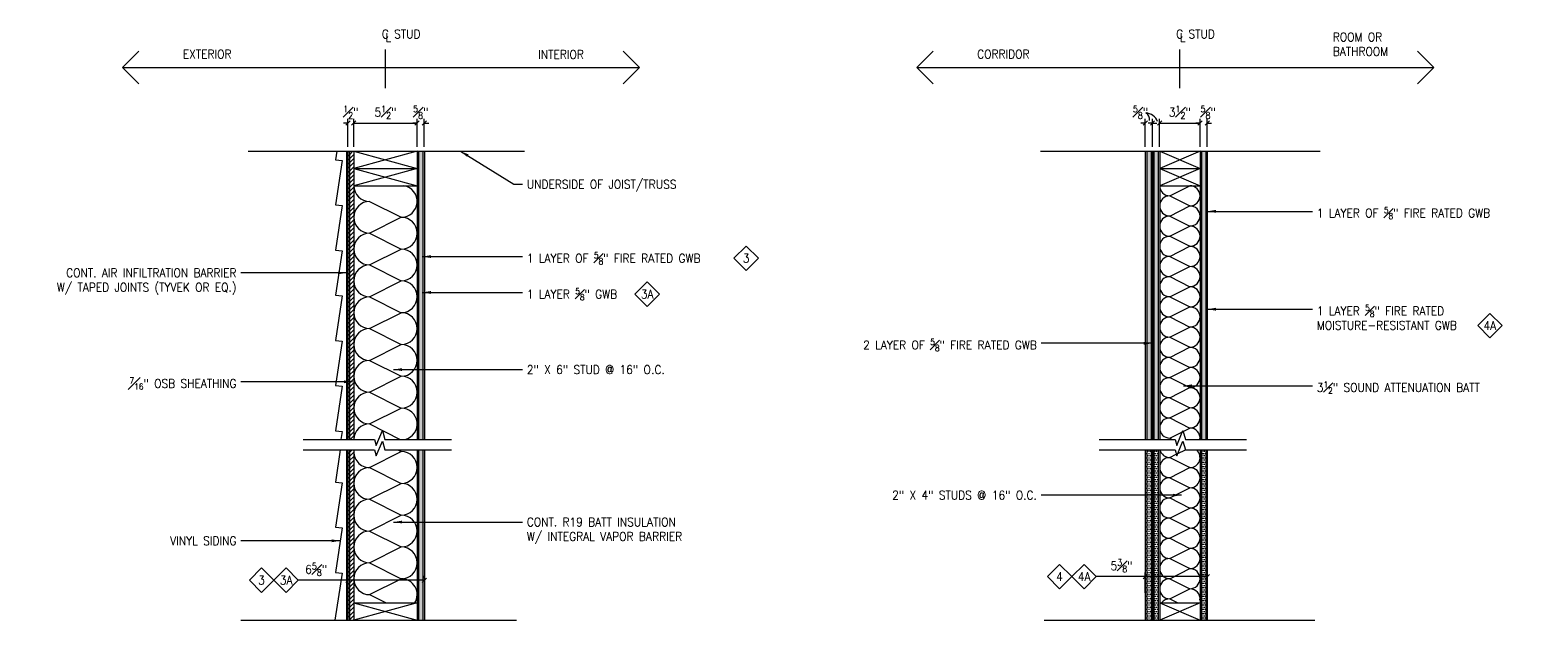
# Model space of a CAD drawing. Header units: inches. Extents: x 14 to 347, y 32 to 277.
# Drawn here: x 151.9 to 280.8, y 226.3 to 277.5 of the extents above; entities that cross this region are included whole.
import ezdxf
from ezdxf.enums import TextEntityAlignment as Align

# ---------------------------------------------------------------- set-up
doc = ezdxf.new("R2010")
doc.units = ezdxf.units.IN
doc.header["$LTSCALE"] = 0.5
doc.header["$MEASUREMENT"] = 0
for name, color, linetype in [('A-ANNO-DIMS', 7, 'Continuous'), ('A-ANNO-NOTE', 7, 'Continuous'), ('A-ANNO-SYMB', 7, 'Continuous'), ('A-DETL-MCUT', 2, 'Continuous'), ('A-DETL-PATT', 8, 'Continuous')]:
    doc.layers.add(name, color=color, linetype=linetype)
doc.styles.add('NOTE', font='romans.shx', dxfattribs={"width": 0.9})
doc.dimstyles.new('NOTE8', dxfattribs={"dimscale": 8, "dimtxt": 0.09375, "dimasz": 0.046875, "dimexe": 0.046875, "dimexo": 0.046875, "dimgap": 0.046875, "dimtad": 1, "dimdec": 4, "dimzin": 0, "dimdsep": 46, "dimlunit": 4, "dimtxsty": 'NOTE', "dimblk": 'OBLIQUE', "dimcen": 0.09, "dimadec": 0, "dimazin": 0, "dimtfac": 0.75, "dimtdec": 4, "dimtofl": 0, "dimtmove": 2, "dimatfit": 3, "dimldrblk": 'OBLIQUE', "dimfxl": 0, "dimfrac": 1, "dimtolj": 1, "dimtzin": 0, "dimarcsym": 0})
doc.dimstyles.new('TEXT8', dxfattribs={"dimscale": 8, "dimtxt": 0.09375, "dimasz": 0.09375, "dimexe": 0.046875, "dimexo": 0.046875, "dimgap": 0.046875, "dimtad": 0, "dimdec": 4, "dimzin": 0, "dimdsep": 46, "dimlunit": 4, "dimtxsty": 'NOTE', "dimcen": 0.09, "dimadec": 0, "dimazin": 0, "dimtfac": 0.75, "dimtdec": 4, "dimtofl": 0, "dimtmove": 2, "dimatfit": 3, "dimfxl": 0, "dimfrac": 1, "dimtolj": 1, "dimtzin": 0, "dimarcsym": 0})

# ---------------------------------------------------------------- blocks, each defined once
blk = doc.blocks.new('_Oblique')
at = {"color": 0, "lineweight": -2}
blk.add_line((-0.5, -0.5), (0.5, 0.5), dxfattribs=at)
blk = doc.blocks.new('*D17')
at = {"layer": 'A-ANNO-DIMS', "color": 0, "lineweight": -2}
for p, q in [((179.54, 267.33), (179.54, 269.76)), ((180.04, 267.33), (180.04, 269.76)), ((179.54, 269.38), (179.16, 269.38)), ((180.04, 269.38), (180.41, 269.38))]:
    blk.add_line(p, q, dxfattribs=at)
at = {"layer": 'Defpoints', "color": 0}
for p in [(180.04, 269.38), (179.54, 266.95), (180.04, 266.95)]:
    blk.add_point(p, dxfattribs=at)
at = {"layer": 'A-ANNO-DIMS', "color": 0, "lineweight": -2, "xscale": 0.375, "yscale": 0.375, "zscale": 0.375}
blk.add_blockref('_Oblique', (179.54, 269.38), dxfattribs=at)
at = {"layer": 'A-ANNO-DIMS', "color": 0, "lineweight": -2, "xscale": 0.375, "yscale": 0.375, "zscale": 0.375, "rotation": 180}
blk.add_blockref('_Oblique', (180.04, 269.38), dxfattribs=at)
at = {"layer": 'A-ANNO-DIMS', "color": 0, "insert": (179.79, 270.32), "char_height": 0.75, "attachment_point": 5, "style": 'NOTE'}
blk.add_mtext('\\A1;{\\H0.750000x;\\S1#2;}"', dxfattribs=at)
blk = doc.blocks.new('*D16')
at = {"layer": 'A-ANNO-DIMS', "color": 0, "lineweight": -2}
for p, q in [((180.04, 267.33), (180.04, 269.76)), ((185.54, 267.33), (185.54, 269.76)), ((180.04, 269.38), (185.54, 269.38))]:
    blk.add_line(p, q, dxfattribs=at)
at = {"layer": 'Defpoints', "color": 0}
for p in [(185.54, 269.38), (180.04, 266.95), (185.54, 266.95)]:
    blk.add_point(p, dxfattribs=at)
at = {"layer": 'A-ANNO-DIMS', "color": 0, "lineweight": -2, "xscale": 0.375, "yscale": 0.375, "zscale": 0.375, "rotation": 180}
blk.add_blockref('_Oblique', (180.04, 269.38), dxfattribs=at)
at = {"layer": 'A-ANNO-DIMS', "color": 0, "lineweight": -2, "xscale": 0.375, "yscale": 0.375, "zscale": 0.375}
blk.add_blockref('_Oblique', (185.54, 269.38), dxfattribs=at)
at = {"layer": 'A-ANNO-DIMS', "color": 0, "insert": (182.79, 270.32), "char_height": 0.75, "attachment_point": 5, "style": 'NOTE'}
blk.add_mtext('\\A1;5{\\H0.750000x;\\S1#2;}"', dxfattribs=at)
blk = doc.blocks.new('*D18')
at = {"layer": 'A-ANNO-DIMS', "color": 0, "lineweight": -2}
for p, q in [((179.54, 229.85), (179.54, 230.14)), ((186.16, 229.76), (179.54, 229.76)), ((186.16, 229.91), (186.16, 230.14))]:
    blk.add_line(p, q, dxfattribs=at)
at = {"layer": 'Defpoints', "color": 0}
for p in [(179.54, 229.76), (179.54, 229.47), (186.16, 229.53)]:
    blk.add_point(p, dxfattribs=at)
at = {"layer": 'A-ANNO-DIMS', "color": 0, "lineweight": -2, "xscale": 0.375, "yscale": 0.375, "zscale": 0.375, "rotation": 180}
blk.add_blockref('_Oblique', (179.54, 229.76), dxfattribs=at)
at = {"layer": 'A-ANNO-DIMS', "color": 0, "lineweight": -2, "xscale": 0.375, "yscale": 0.375, "zscale": 0.375}
blk.add_blockref('_Oblique', (186.16, 229.76), dxfattribs=at)
at = {"layer": 'A-ANNO-DIMS', "color": 0, "insert": (176.78, 230.7), "char_height": 0.75, "attachment_point": 5, "style": 'NOTE'}
blk.add_mtext('\\A1;6{\\H0.750000x;\\S5#8;}"', dxfattribs=at)
blk = doc.blocks.new('*D19')
at = {"layer": 'A-ANNO-DIMS', "color": 0, "lineweight": -2}
for p, q in [((185.54, 267.33), (185.54, 269.76)), ((186.16, 267.33), (186.16, 269.76)), ((185.54, 269.38), (185.16, 269.38)), ((186.16, 269.38), (186.54, 269.38))]:
    blk.add_line(p, q, dxfattribs=at)
at = {"layer": 'Defpoints', "color": 0}
for p in [(186.16, 269.38), (185.54, 266.95), (186.16, 266.95)]:
    blk.add_point(p, dxfattribs=at)
at = {"layer": 'A-ANNO-DIMS', "color": 0, "lineweight": -2, "xscale": 0.375, "yscale": 0.375, "zscale": 0.375}
blk.add_blockref('_Oblique', (185.54, 269.38), dxfattribs=at)
at = {"layer": 'A-ANNO-DIMS', "color": 0, "lineweight": -2, "xscale": 0.375, "yscale": 0.375, "zscale": 0.375, "rotation": 180}
blk.add_blockref('_Oblique', (186.16, 269.38), dxfattribs=at)
at = {"layer": 'A-ANNO-DIMS', "color": 0, "insert": (185.85, 270.32), "char_height": 0.75, "attachment_point": 5, "style": 'NOTE'}
blk.add_mtext('\\A1;{\\H0.750000x;\\S5#8;}"', dxfattribs=at)
blk = doc.blocks.new('*D20')
at = {"layer": 'A-ANNO-DIMS', "color": 0, "lineweight": -2}
for p, q in [((248.67, 228.66), (248.67, 230.44)), ((254.05, 230.07), (248.67, 230.07)), ((254.05, 228.29), (254.05, 230.44))]:
    blk.add_line(p, q, dxfattribs=at)
at = {"layer": 'Defpoints', "color": 0}
for p in [(248.67, 230.07), (248.67, 228.29), (254.05, 227.92)]:
    blk.add_point(p, dxfattribs=at)
at = {"layer": 'A-ANNO-DIMS', "color": 0, "lineweight": -2, "xscale": 0.375, "yscale": 0.375, "zscale": 0.375, "rotation": 180}
blk.add_blockref('_Oblique', (248.67, 230.07), dxfattribs=at)
at = {"layer": 'A-ANNO-DIMS', "color": 0, "lineweight": -2, "xscale": 0.375, "yscale": 0.375, "zscale": 0.375}
blk.add_blockref('_Oblique', (254.05, 230.07), dxfattribs=at)
at = {"layer": 'A-ANNO-DIMS', "color": 0, "insert": (246.62, 231.01), "char_height": 0.75, "attachment_point": 5, "style": 'NOTE'}
blk.add_mtext('\\A1;5{\\H0.750000x;\\S3#8;}"', dxfattribs=at)
blk = doc.blocks.new('*D22')
at = {"layer": 'A-ANNO-DIMS', "color": 0, "lineweight": -2}
for p, q in [((249.3, 267.33), (249.3, 269.76)), ((249.92, 267.33), (249.92, 269.76)), ((249.3, 269.38), (248.92, 269.38)), ((249.92, 269.38), (250.3, 269.38))]:
    blk.add_line(p, q, dxfattribs=at)
at = {"layer": 'Defpoints', "color": 0}
for p in [(249.92, 269.38), (249.3, 266.95), (249.92, 266.95)]:
    blk.add_point(p, dxfattribs=at)
at = {"layer": 'A-ANNO-DIMS', "color": 0, "lineweight": -2, "xscale": 0.375, "yscale": 0.375, "zscale": 0.375}
blk.add_blockref('_Oblique', (249.3, 269.38), dxfattribs=at)
at = {"layer": 'A-ANNO-DIMS', "color": 0, "lineweight": -2, "xscale": 0.375, "yscale": 0.375, "zscale": 0.375, "rotation": 180}
blk.add_blockref('_Oblique', (249.92, 269.38), dxfattribs=at)
blk = doc.blocks.new('*D21')
at = {"layer": 'A-ANNO-DIMS', "color": 0, "lineweight": -2}
for p, q in [((249.92, 267.33), (249.92, 269.76)), ((253.42, 267.33), (253.42, 269.76)), ((249.92, 269.38), (253.42, 269.38))]:
    blk.add_line(p, q, dxfattribs=at)
at = {"layer": 'Defpoints', "color": 0}
for p in [(253.42, 269.38), (249.92, 266.95), (253.42, 266.95)]:
    blk.add_point(p, dxfattribs=at)
at = {"layer": 'A-ANNO-DIMS', "color": 0, "lineweight": -2, "xscale": 0.375, "yscale": 0.375, "zscale": 0.375, "rotation": 180}
blk.add_blockref('_Oblique', (249.92, 269.38), dxfattribs=at)
at = {"layer": 'A-ANNO-DIMS', "color": 0, "lineweight": -2, "xscale": 0.375, "yscale": 0.375, "zscale": 0.375}
blk.add_blockref('_Oblique', (253.42, 269.38), dxfattribs=at)
at = {"layer": 'A-ANNO-DIMS', "color": 0, "insert": (251.67, 270.32), "char_height": 0.75, "attachment_point": 5, "style": 'NOTE'}
blk.add_mtext('\\A1;3{\\H0.750000x;\\S1#2;}"', dxfattribs=at)
blk = doc.blocks.new('*D23')
at = {"layer": 'A-ANNO-DIMS', "color": 0, "lineweight": -2}
for p, q in [((248.67, 267.33), (248.67, 269.76)), ((249.3, 267.33), (249.3, 269.76)), ((248.67, 269.38), (248.3, 269.38)), ((249.3, 269.38), (249.67, 269.38))]:
    blk.add_line(p, q, dxfattribs=at)
at = {"layer": 'Defpoints', "color": 0}
for p in [(249.3, 269.38), (248.67, 266.95), (249.3, 266.95)]:
    blk.add_point(p, dxfattribs=at)
at = {"layer": 'A-ANNO-DIMS', "color": 0, "lineweight": -2, "xscale": 0.375, "yscale": 0.375, "zscale": 0.375}
blk.add_blockref('_Oblique', (248.67, 269.38), dxfattribs=at)
at = {"layer": 'A-ANNO-DIMS', "color": 0, "lineweight": -2, "xscale": 0.375, "yscale": 0.375, "zscale": 0.375, "rotation": 180}
blk.add_blockref('_Oblique', (249.3, 269.38), dxfattribs=at)
at = {"layer": 'A-ANNO-DIMS', "color": 0, "insert": (248.26, 270.32), "char_height": 0.75, "attachment_point": 5, "style": 'NOTE'}
blk.add_mtext('\\A1;{\\H0.750000x;\\S5#8;}"', dxfattribs=at)
blk = doc.blocks.new('*D24')
at = {"layer": 'A-ANNO-DIMS', "color": 0, "lineweight": -2}
for p, q in [((253.42, 267.33), (253.42, 269.76)), ((254.05, 267.33), (254.05, 269.76)), ((253.42, 269.38), (253.05, 269.38)), ((254.05, 269.38), (254.42, 269.38))]:
    blk.add_line(p, q, dxfattribs=at)
at = {"layer": 'Defpoints', "color": 0}
for p in [(254.05, 269.38), (253.42, 266.95), (254.05, 266.95)]:
    blk.add_point(p, dxfattribs=at)
at = {"layer": 'A-ANNO-DIMS', "color": 0, "lineweight": -2, "xscale": 0.375, "yscale": 0.375, "zscale": 0.375}
blk.add_blockref('_Oblique', (253.42, 269.38), dxfattribs=at)
at = {"layer": 'A-ANNO-DIMS', "color": 0, "lineweight": -2, "xscale": 0.375, "yscale": 0.375, "zscale": 0.375, "rotation": 180}
blk.add_blockref('_Oblique', (254.05, 269.38), dxfattribs=at)
at = {"layer": 'A-ANNO-DIMS', "color": 0, "insert": (254.12, 270.32), "char_height": 0.75, "attachment_point": 5, "style": 'NOTE'}
blk.add_mtext('\\A1;{\\H0.750000x;\\S5#8;}"', dxfattribs=at)
blk = doc.blocks.new('TT')
for q in [(-1.41, 1.41), (-1.41, -1.41)]:
    blk.add_line((0, 0), q)
blk = doc.blocks.new('IDENYQ1')
blk.add_lwpolyline([(0, -1.06), (1.06, 0), (0, 1.06), (-1.06, 0)], close=True)
at = {"style": 'NOTE', "width": 0.9}
blk.add_attdef('#', text='', height=0.75, dxfattribs=at).set_placement((0, 0), align=Align.MIDDLE)

msp = doc.modelspace()

# ---------------------------------------------------------------- hatches: boundary and pattern name
at = {"layer": 'A-DETL-PATT'}
h = msp.add_hatch(dxfattribs=at)
h.set_pattern_fill('ANSI31', color=256, scale=2, angle=90, style=0)
h.paths.add_polyline_path([(179.66453, 266.95099), (179.53953, 266.95099), (179.53953, 241.96592), (179.66453, 241.96592)])
h = msp.add_hatch(dxfattribs=at)
h.set_pattern_fill('ANSI31', color=256, scale=2, style=0)
h.paths.add_polyline_path([(180.03953, 266.95099), (179.66453, 266.95099), (179.66453, 241.96592), (180.03953, 241.96592)])
h = msp.add_hatch(dxfattribs=at)
h.set_pattern_fill('DOTS', color=256, scale=3, style=0)
h.paths.add_polyline_path([(186.03953, 266.95099), (185.66453, 266.95099), (185.66453, 241.96592), (186.03953, 241.96592)])
h.paths.add_polyline_path([(186.03953, 241.05675), (185.66453, 241.05675), (185.66453, 226.2899), (186.03953, 226.2899)])
h = msp.add_hatch(dxfattribs=at)
h.set_pattern_fill('DOTS', color=256, scale=3, style=0)
h.paths.add_polyline_path([(249.17229, 266.95099), (248.79729, 266.95099), (248.79729, 241.96592), (249.17229, 241.96592)])
h.paths.add_polyline_path([(249.79729, 266.95099), (249.42229, 266.95099), (249.42229, 241.96592), (249.79729, 241.96592)])
h.paths.add_polyline_path([(253.92229, 266.95099), (253.54729, 266.95099), (253.54729, 241.96592), (253.92229, 241.96592)])
h = msp.add_hatch(dxfattribs=at)
h.set_pattern_fill('ANSI31', color=256, scale=2, angle=90, style=0)
h.paths.add_polyline_path([(179.66453, 241.05675), (179.53953, 241.05675), (179.53953, 226.2899), (179.66453, 226.2899)])
h = msp.add_hatch(dxfattribs=at)
h.set_pattern_fill('ANSI31', color=256, scale=2, style=0)
h.paths.add_polyline_path([(180.03953, 241.05675), (179.66453, 241.05675), (179.66453, 226.2899), (180.03953, 226.2899)])
h = msp.add_hatch(dxfattribs=at)
h.set_pattern_fill('DOTS', color=256, scale=3, style=0)
h.paths.add_polyline_path([(249.17229, 241.05675), (248.79729, 241.05675), (248.79729, 226.2899), (249.17229, 226.2899)])
h = msp.add_hatch(dxfattribs=at)
h.set_pattern_fill('DOTS', color=256, scale=3, style=0)
h.paths.add_polyline_path([(249.79729, 241.05675), (249.42229, 241.05675), (249.42229, 226.2899), (249.79729, 226.2899)])
h = msp.add_hatch(dxfattribs=at)
h.set_pattern_fill('DOTS', color=256, scale=3, style=0)
h.paths.add_polyline_path([(253.92229, 241.05675), (253.54729, 241.05675), (253.54729, 226.2899), (253.92229, 226.2899)])

# ---------------------------------------------------------------- linework, layer by layer
at = {"layer": 'A-ANNO-DIMS'}
for p, q in [((179.53953, 229.76347), (175.23643, 229.76347)), ((248.67229, 230.06903), (244.42947, 230.06903))]:
    msp.add_line(p, q, dxfattribs=at)
for centre, radius, start, end in [((248.42597, 269.70488), 0.62717, 350.1862053, 61.4103304), ((248.66262, 269.10318), 1.15414, 21.1064258, 86.8476248)]:
    msp.add_arc(centre, radius, start, end, dxfattribs=at)
at = {"layer": 'A-ANNO-NOTE'}
for p, q in [((182.78953, 272.39696), (182.78953, 275.75591)), ((251.67229, 272.39696), (251.67229, 275.75591)), ((159.9927, 274.20099), (204.81852, 274.20099)), ((228.87547, 274.20099), (273.70128, 274.20099))]:
    msp.add_line(p, q, dxfattribs=at)
at = {"layer": 'A-ANNO-SYMB'}
for p, q in [((175.64967, 241.96592), (181.85418, 241.96592)), ((175.64967, 241.05675), (181.85418, 241.05675)), ((182.74632, 241.96592), (188.53112, 241.96592)), ((182.74632, 241.05675), (188.53112, 241.05675)), ((244.66382, 241.96592), (251.25937, 241.96592)), ((244.66382, 241.05675), (251.25937, 241.05675)), ((252.15152, 241.96592), (257.45311, 241.96592)), ((252.15152, 241.05675), (257.45311, 241.05675)), ((179.53953, 229.76347), (175.23643, 229.76347)), ((179.53953, 229.76347), (175.23643, 229.76347)), ((248.67229, 230.06903), (244.42947, 230.06903))]:
    msp.add_line(p, q, dxfattribs=at)
for points in [[(181.85418, 241.96592), (181.99984, 241.43648), (182.52784, 242.72751), (182.74632, 241.96592)], [(251.25937, 241.96592), (251.40503, 241.43648), (251.93303, 242.72751), (252.15152, 241.96592)], [(181.85418, 241.05675), (181.99984, 240.52731), (182.52784, 241.81834), (182.74632, 241.05675)], [(251.25937, 241.05675), (251.40503, 240.52731), (251.93303, 241.81834), (252.15152, 241.05675)]]:
    msp.add_lwpolyline(points, dxfattribs=at)
at = {"layer": 'A-DETL-MCUT'}
for p, q in [((170.8874, 266.95099), (194.8602, 266.95099)), ((178.56198, 266.95099), (178.44745, 266.20496)), ((179.41453, 266.95099), (179.41453, 241.96592)), ((179.53953, 266.95099), (179.53953, 241.96592)), ((179.66453, 266.95099), (179.66453, 241.96592)), ((180.03953, 266.95099), (180.03953, 241.96592)), ((180.03953, 266.95099), (185.53953, 265.45099)), ((185.53953, 266.95099), (180.03953, 265.45099)), ((185.53953, 266.95099), (185.53953, 241.96592)), ((185.66453, 266.95099), (185.66453, 241.96592)), ((186.03953, 266.95099), (186.03953, 241.96592)), ((186.16453, 266.95099), (186.16453, 241.96592)), ((239.57479, 266.95099), (263.84359, 266.95099)), ((248.67229, 266.95099), (248.67229, 241.96592)), ((248.79729, 266.95099), (248.79729, 241.96592)), ((249.17229, 266.95099), (249.17229, 241.96592)), ((249.29729, 266.95099), (249.29729, 241.96592)), ((249.42229, 266.95099), (249.42229, 241.96592)), ((249.79729, 266.95099), (249.79729, 241.96592)), ((249.92229, 266.95099), (249.92229, 241.96592)), ((249.92229, 266.95099), (253.42229, 265.45099)), ((253.42229, 266.95099), (249.92229, 265.45099)), ((253.42229, 266.95099), (253.42229, 241.96592)), ((253.54729, 266.95099), (253.54729, 241.96592)), ((253.92229, 266.95099), (253.92229, 241.96592)), ((254.04729, 266.95099), (254.04729, 241.96592)), ((178.44745, 266.20496), (179.03953, 266.14563)), ((179.03953, 266.14563), (178.44745, 262.2891)), ((180.03953, 265.45099), (185.53953, 265.45099)), ((185.53953, 265.45099), (180.03953, 263.95099)), ((180.03953, 265.45099), (185.53953, 263.95099)), ((249.92229, 265.45099), (253.42229, 265.45099)), ((253.42229, 265.45099), (249.92229, 263.95099)), ((249.92229, 265.45099), (253.42229, 263.95099)), ((180.03953, 263.95099), (185.53953, 263.95099)), ((249.92229, 263.95099), (253.42229, 263.95099)), ((178.44745, 262.2891), (179.03953, 262.22977)), ((179.03953, 262.22977), (178.44745, 258.37324)), ((178.44745, 258.37324), (179.03953, 258.31391)), ((179.03953, 258.31391), (178.44745, 254.45738)), ((178.44745, 254.45738), (179.03953, 254.39805)), ((179.03953, 254.39805), (178.44745, 250.54152)), ((178.44745, 250.54152), (179.03953, 250.48219)), ((179.03953, 250.48219), (178.44745, 246.62566)), ((178.44745, 246.62566), (179.03953, 246.56633)), ((179.03953, 246.56633), (178.44745, 242.7098)), ((178.44745, 242.7098), (179.03953, 242.65047)), ((179.03953, 242.65047), (178.93443, 241.96592)), ((178.87485, 241.05675), (178.44745, 238.27282)), ((179.41453, 241.05675), (179.41453, 226.2899)), ((179.53953, 241.05675), (179.53953, 226.2899)), ((179.66453, 241.05675), (179.66453, 226.2899)), ((180.03953, 241.05675), (180.03953, 226.2899)), ((185.53953, 241.05675), (185.53953, 226.2899)), ((185.53953, 241.05675), (185.53953, 226.2899)), ((185.66453, 241.05675), (185.66453, 226.2899)), ((186.03953, 241.05675), (186.03953, 226.2899)), ((186.16453, 241.05675), (186.16453, 226.2899)), ((248.67229, 241.05675), (248.67229, 226.2899)), ((248.79729, 241.05675), (248.79729, 226.2899)), ((249.17229, 241.05675), (249.17229, 226.2899)), ((249.29729, 241.05675), (249.29729, 226.2899)), ((249.42229, 241.05675), (249.42229, 226.2899)), ((249.79729, 241.05675), (249.79729, 226.2899)), ((249.92229, 241.05675), (249.92229, 226.2899)), ((253.42229, 241.05675), (253.42229, 226.2899)), ((253.54729, 241.05675), (253.54729, 226.2899)), ((253.92229, 241.05675), (253.92229, 226.2899)), ((254.04729, 241.05675), (254.04729, 226.2899)), ((178.44745, 238.27282), (179.03953, 238.21349)), ((179.03953, 238.21349), (178.44745, 234.35697)), ((178.44745, 234.35697), (179.03953, 234.29763)), ((179.03953, 234.29763), (178.44745, 230.44111)), ((179.03953, 230.38177), (178.41131, 226.2899)), ((178.44745, 230.44111), (179.03953, 230.38177)), ((180.03953, 227.7899), (185.53953, 227.7899)), ((180.03953, 227.7899), (185.53953, 226.2899)), ((185.53953, 227.7899), (180.03953, 226.2899)), ((249.92229, 227.7899), (253.42229, 227.7899)), ((249.92229, 227.7899), (253.42229, 226.2899)), ((253.42229, 227.7899), (249.92229, 226.2899)), ((170.2624, 226.2899), (194.16014, 226.2899)), ((239.89432, 226.2899), (263.37226, 226.2899))]:
    msp.add_line(p, q, dxfattribs=at)
at = {"layer": 'A-DETL-PATT'}
for p, q in [((250.79729, 263.07599), (252.54729, 263.95099)), ((250.79729, 263.07599), (252.54729, 262.20099)), ((181.41741, 262.59358), (184.16165, 261.2157)), ((250.79729, 261.32599), (252.54729, 262.20099)), ((181.41741, 259.83782), (184.16165, 261.2157)), ((250.79729, 261.32599), (252.54729, 260.45099)), ((250.79729, 259.57599), (252.54729, 260.45099)), ((181.41741, 259.83782), (184.16165, 258.45994)), ((250.79729, 259.57599), (252.54729, 258.70099)), ((181.41741, 257.08206), (184.16165, 258.45994)), ((250.79729, 257.82599), (252.54729, 258.70099)), ((250.79729, 257.82599), (252.54729, 256.95099)), ((181.41741, 257.08206), (184.16165, 255.70418)), ((250.79729, 256.07599), (252.54729, 256.95099)), ((181.41741, 254.3263), (184.16165, 255.70418)), ((250.79729, 256.07599), (252.54729, 255.20099)), ((181.41741, 254.3263), (184.16165, 252.94842)), ((250.79729, 254.32599), (252.54729, 255.20099)), ((250.79729, 254.32599), (252.54729, 253.45099)), ((181.41741, 251.57054), (184.16165, 252.94842)), ((250.79729, 252.57599), (252.54729, 253.45099)), ((181.41741, 251.57054), (184.16165, 250.19266)), ((250.79729, 252.57599), (252.54729, 251.70099)), ((250.79729, 250.82599), (252.54729, 251.70099)), ((181.41741, 248.81478), (184.16165, 250.19266)), ((250.79729, 250.82599), (252.54729, 249.95099)), ((181.41741, 248.81478), (184.16165, 247.4369)), ((250.79729, 249.07599), (252.54729, 249.95099)), ((250.79729, 249.07599), (252.54729, 248.20099)), ((250.79729, 247.32599), (252.54729, 248.20099)), ((181.41741, 246.05902), (184.16165, 247.4369)), ((250.79729, 247.32599), (252.54729, 246.45099)), ((250.79729, 245.57599), (252.54729, 246.45099)), ((181.41741, 246.05902), (184.16165, 244.68114)), ((250.79729, 245.57599), (252.54729, 244.70099)), ((181.41741, 243.30326), (184.16165, 244.68114)), ((250.79729, 243.82599), (252.54729, 244.70099)), ((250.79729, 243.82599), (252.54729, 242.95099)), ((181.41741, 243.30326), (184.0809, 241.96592)), ((250.79729, 242.07599), (251.89003, 242.62236)), ((251.95402, 242.65435), (252.54729, 242.95099)), ((183.86795, 241.05675), (184.16165, 240.90928)), ((250.79729, 242.07599), (251.01743, 241.96592)), ((251.49247, 240.7411), (252.14804, 241.06888)), ((181.41741, 239.5314), (184.16165, 240.90928)), ((250.79729, 240.39351), (251.3639, 240.67682)), ((250.79729, 240.39351), (252.54729, 239.51851)), ((181.41741, 239.5314), (184.16165, 238.15352)), ((250.79729, 238.64351), (252.54729, 239.51851)), ((250.79729, 238.64351), (252.54729, 237.76851)), ((181.41741, 236.77564), (184.16165, 238.15352)), ((250.79729, 236.89351), (252.54729, 237.76851)), ((181.41741, 236.77564), (184.16165, 235.39776)), ((250.79729, 236.89351), (252.54729, 236.01851)), ((250.79729, 235.14351), (252.54729, 236.01851)), ((181.41741, 234.01988), (184.16165, 235.39776)), ((250.79729, 235.14351), (252.54729, 234.26851)), ((181.41741, 234.01988), (184.16165, 232.642)), ((250.79729, 233.39351), (252.54729, 234.26851)), ((250.79729, 233.39351), (252.54729, 232.51851)), ((181.41741, 231.26412), (184.16165, 232.642)), ((250.79729, 231.64351), (252.54729, 232.51851)), ((181.41741, 231.26412), (184.16165, 229.88624)), ((250.79729, 231.64351), (252.54729, 230.76851)), ((250.79729, 229.89351), (252.54729, 230.76851)), ((181.41741, 228.50836), (184.16165, 229.88624)), ((250.79729, 229.89351), (252.54729, 229.01851)), ((181.41741, 228.50836), (182.84834, 227.7899)), ((250.79729, 228.14351), (252.54729, 229.01851)), ((250.79729, 228.14351), (251.50452, 227.7899))]:
    msp.add_line(p, q, dxfattribs=at)
for centre, radius, start, end in [((181.41741, 263.97146), 1.37788, 180.8510848, 270), ((184.16165, 262.59358), 1.37788, 270, 80.1123338), ((250.79729, 263.95099), 0.875, 180, 270), ((250.79729, 262.20099), 0.875, 90, 270), ((252.54729, 263.07599), 0.875, 270, 90), ((181.41741, 261.2157), 1.37788, 90, 270), ((252.54729, 261.32599), 0.875, 270, 90), ((184.16165, 259.83782), 1.37788, 270, 90), ((250.79729, 260.45099), 0.875, 90, 270), ((252.54729, 259.57599), 0.875, 270, 90), ((181.41741, 258.45994), 1.37788, 90, 270), ((250.79729, 258.70099), 0.875, 90, 270), ((184.16165, 257.08206), 1.37788, 270, 90), ((250.79729, 256.95099), 0.875, 90, 270), ((252.54729, 257.82599), 0.875, 270, 90), ((181.41741, 255.70418), 1.37788, 90, 270), ((252.54729, 256.07599), 0.875, 270, 90), ((184.16165, 254.3263), 1.37788, 270, 90), ((250.79729, 255.20099), 0.875, 90, 270), ((181.41741, 252.94842), 1.37788, 90, 270), ((250.79729, 253.45099), 0.875, 90, 270), ((252.54729, 254.32599), 0.875, 270, 90), ((184.16165, 251.57054), 1.37788, 270, 90), ((252.54729, 252.57599), 0.875, 270, 90), ((181.41741, 250.19266), 1.37788, 90, 270), ((250.79729, 251.70099), 0.875, 90, 270), ((252.54729, 250.82599), 0.875, 270, 90), ((184.16165, 248.81478), 1.37788, 270, 90), ((250.79729, 249.95099), 0.875, 90, 270), ((181.41741, 247.4369), 1.37788, 90, 270), ((250.79729, 248.20099), 0.875, 90, 270), ((252.54729, 249.07599), 0.875, 270, 90), ((252.54729, 247.32599), 0.875, 270, 90), ((184.16165, 246.05902), 1.37788, 270, 90), ((250.79729, 246.45099), 0.875, 90, 270), ((252.54729, 245.57599), 0.875, 270, 90), ((181.41741, 244.68114), 1.37788, 90, 270), ((250.79729, 244.70099), 0.875, 90, 270), ((184.16165, 243.30326), 1.37788, 283.9334403, 90), ((250.79729, 242.95099), 0.875, 90, 270), ((252.54729, 243.82599), 0.875, 270, 90), ((181.41741, 241.92538), 1.37788, 90, 178.3138919), ((252.54729, 242.07599), 0.875, 352.7736045, 90), ((181.41741, 240.90928), 1.37788, 173.8562484, 270), ((250.79729, 241.26851), 0.875, 194.0055642, 270), ((252.54729, 240.39351), 0.875, 270, 49.2867819), ((184.16165, 239.5314), 1.37788, 270, 90), ((250.79729, 239.51851), 0.875, 90, 270), ((181.41741, 238.15352), 1.37788, 90, 270), ((250.79729, 237.76851), 0.875, 90, 270), ((252.54729, 238.64351), 0.875, 270, 90), ((184.16165, 236.77564), 1.37788, 270, 90), ((252.54729, 236.89351), 0.875, 270, 90), ((181.41741, 235.39776), 1.37788, 90, 270), ((250.79729, 236.01851), 0.875, 90, 270), ((252.54729, 235.14351), 0.875, 270, 90), ((184.16165, 234.01988), 1.37788, 270, 90), ((250.79729, 234.26851), 0.875, 90, 270), ((181.41741, 232.642), 1.37788, 90, 270), ((250.79729, 232.51851), 0.875, 90, 270), ((252.54729, 233.39351), 0.875, 270, 90), ((184.16165, 231.26412), 1.37788, 270, 90), ((252.54729, 231.64351), 0.875, 270, 90), ((181.41741, 229.88624), 1.37788, 90, 270), ((250.79729, 230.76851), 0.875, 90, 270), ((252.54729, 229.89351), 0.875, 270, 90), ((184.16165, 228.50836), 1.37788, 328.5717613, 90), ((250.79729, 229.01851), 0.875, 90, 270), ((250.79729, 227.26851), 0.875, 90, 143.4254336), ((252.54729, 228.14351), 0.875, 352.7736045, 90)]:
    msp.add_arc(centre, radius, start, end, dxfattribs=at)

# ---------------------------------------------------------------- block references
at = {"layer": 'A-ANNO-NOTE', "xscale": -1}
for p in [(159.9927, 274.20099), (228.87547, 274.20099)]:
    msp.add_blockref('TT', p, dxfattribs=at)
at = {"layer": 'A-ANNO-NOTE'}
for p in [(204.81852, 274.20099), (273.70128, 274.20099)]:
    msp.add_blockref('TT', p, dxfattribs=at)
for p, values in [((214.0675, 257.66146), {'#': '3'}), ((205.48748, 254.55354), {'#': '3A'}), ((278.55929, 251.82535), {'#': '4A'})]:
    msp.add_blockref('IDENYQ1', p, dxfattribs=at).add_auto_attribs(values)
at = {"layer": 'A-ANNO-SYMB'}
for p, values in [((172.05445, 229.76347), {'#': '3'}), ((172.05445, 229.76347), {'#': '3'}), ((174.17577, 229.76347), {'#': '3A'}), ((174.17577, 229.76347), {'#': '3A'}), ((241.24749, 230.06903), {'#': '4'}), ((243.36881, 230.06903), {'#': '4A'})]:
    msp.add_blockref('IDENYQ1', p, dxfattribs=at).add_auto_attribs(values)

# ---------------------------------------------------------------- texts
at = {"layer": 'A-ANNO-NOTE', "char_height": 0.75, "style": 'NOTE'}
for s, insert, width, attachment_point in [('C STUD', (182.47459, 277.47059), 5.2763516, 1), ('L', (182.78336, 277.16222), 2.5, 1), ('C STUD', (251.35736, 277.47059), 5.2763516, 1), ('L', (251.66613, 277.16222), 2.5, 1), ('ROOM OR\\PBATHROOM', (264.92526, 277.21079), 9.4375, 1), ('EXTERIOR', (165.21482, 275.73347), 4.6698551, 1), ('INTERIOR', (196.04249, 275.70446), 9.4375, 1), ('CORRIDOR', (234.09759, 275.73347), 4.6875, 1), ('\\A1;UNDERSIDE OF JOIST/TRUSS', (195.0545, 264.45039), 16.0787319, 1), ('\\A1;1 LAYER OF {\\H0.7x;\\S5#8;}" FIRE RATED GWB', (263.54407, 262.10574), 17.6965196, 1), ('\\A1;1 LAYER OF {\\H0.7x;\\S5#8;}" FIRE RATED GWB', (195.0545, 258.18393), 17.6965196, 1), ('\\A1;CONT. AIR INFILTRATION BARRIER\\PW/ TAPED JOINTS (TYVEK OR EQ.)', (169.88288, 256.77198), 18.4916288, 3), ('\\A1;1 LAYER {\\H0.7x;\\S5#8;}" GWB', (195.0545, 255.07601), 17.6875, 1), ('\\A1;1 LAYER {\\H0.7x;\\S5#8;}" FIRE RATED\\PMOISTURE-RESISTANT GWB', (263.54407, 253.62391), 17.6875, 1), ('\\A1;2 LAYER OF {\\H0.7x;\\S5#8;}" FIRE RATED GWB', (239.26007, 250.6721), 17.6875, 3), ('2" X 6" STUD @ 16" O.C.', (195.0545, 248.3905), 17.6875, 1), ('\\A1;{\\H0.7x;\\S7#16;}" OSB SHEATHING', (169.88288, 247.33329), 18.5, 3), ('\\A1;3{\\H0.7x;\\S1#2;}" SOUND ATTENUATION BATT', (263.54407, 246.9824), 17.6875, 1), ('2" X 4" STUDS @ 16" O.C.', (239.26007, 237.50735), 17.6875, 3), ('CONT. R19 BATT INSULATION\\PW/ INTEGRAL VAPOR BARRIER', (195.0545, 235.1757), 17.6875, 1), ('VINYL SIDING', (169.88288, 233.55221), 18.5, 3)]:
    msp.add_mtext(s, dxfattribs=dict(at, insert=insert, width=width, attachment_point=attachment_point))

# ---------------------------------------------------------------- dimensions: what is measured, and where the dimension line sits
at = {"layer": 'A-ANNO-DIMS'}
for base, p1, p2, picture, middle in [((180.03953, 269.38475), (179.53953, 266.95099), (180.03953, 266.95099), '*D17', (179.78953, 270.32225)), ((186.16453, 269.38475), (185.53953, 266.95099), (186.16453, 266.95099), '*D19', (185.85203, 270.32225)), ((249.29729, 269.38475), (248.67229, 266.95099), (249.29729, 266.95099), '*D23', (248.25709, 270.32225)), ((254.04729, 269.38475), (253.42229, 266.95099), (254.04729, 266.95099), '*D24', (254.12044, 270.32225)), ((179.53953, 229.76347), (186.16453, 229.53326), (179.53953, 229.47454), '*D18', (176.77747, 230.70097)), ((248.67229, 230.06903), (254.04729, 227.91782), (248.67229, 228.28619), '*D20', (246.61685, 231.00653))]:
    dim = msp.add_linear_dim(base=base, p1=p1, p2=p2, dimstyle='NOTE8', dxfattribs=at)
    dim.commit()
    dim.dimension.update_dxf_attribs({"geometry": picture, "text_midpoint": middle, "dimtype": 160})
for base, p1, p2, picture, middle in [((185.53953, 269.38475), (180.03953, 266.95099), (185.53953, 266.95099), '*D16', (182.78953, 270.32225)), ((253.42229, 269.38475), (249.92229, 266.95099), (253.42229, 266.95099), '*D21', (251.67229, 270.32225))]:
    dim = msp.add_linear_dim(base=base, p1=p1, p2=p2, dimstyle='NOTE8', dxfattribs=at)
    dim.commit()
    dim.dimension.update_dxf_attribs({"geometry": picture, "text_midpoint": middle})
dim = msp.add_linear_dim(base=(249.92229, 269.38475), p1=(249.29729, 266.95099), p2=(249.92229, 266.95099), text=' ', dimstyle='NOTE8', dxfattribs=at)
dim.commit()
dim.dimension.update_dxf_attribs({"geometry": '*D22', "text_midpoint": (249.99544, 270.32225), "dimtype": 160})

# ---------------------------------------------------------------- leaders
at = {"layer": 'A-ANNO-NOTE', "annotation_type": 0, "has_hookline": 1}
for points, hookline_direction, text_width in [([(189.29649, 266.95099), (193.9295, 264.07539), (194.6795, 264.07539)], 0, 14.49643), ([(254.04729, 261.73074), (263.16907, 261.73074)], 0, 17.2975), ([(185.98846, 257.80893), (194.6795, 257.80893)], 0, 17.2975), ([(179.41453, 256.39698), (170.25788, 256.39698)], 1, 17.93571), ([(185.98846, 254.70101), (194.6795, 254.70101)], 0, 8.81179), ([(254.04729, 253.24891), (263.16907, 253.24891)], 0, 13.43571), ([(249.29729, 250.2971), (239.63507, 250.2971)], 1, 17.39393), ([(183.48705, 248.0155), (194.6795, 248.0155)], 0, 13.82143), ([(179.93866, 246.95829), (170.25788, 246.95829)], 1, 10.38357), ([(251.97662, 246.6074), (263.16907, 246.6074)], 0, 15.77714), ([(251.81588, 237.13235), (239.63507, 237.13235)], 1, 14.46429), ([(183.48705, 234.8007), (194.6795, 234.8007)], 0, 15.26786), ([(178.86751, 233.17721), (170.25788, 233.17721)], 1, 6.42857)]:
    msp.add_leader(points, dimstyle='TEXT8', override={"dimgap": 0.046875, "dimtad": 0}, dxfattribs=dict(at, hookline_direction=hookline_direction, text_width=text_width))

doc.saveas('drawing.dxf')
